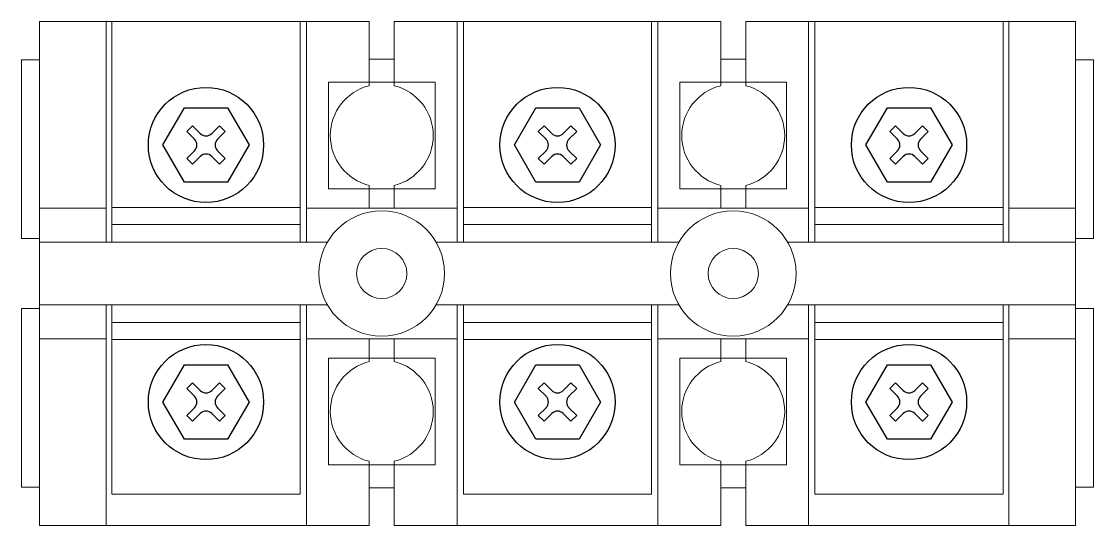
# Model space of a CAD drawing. Header units: millimetres. Extents: x 0 to 85.4, y 0 to 40.2.
import ezdxf

# ---------------------------------------------------------------- set-up
doc = ezdxf.new("R2010")
doc.units = ezdxf.units.MM
doc.layers.add('3', color=3, linetype='Continuous')
doc.layers.add('hw_VTP', color=7, linetype='Continuous', lineweight=13)

# ---------------------------------------------------------------- blocks, each defined once
blk = doc.blocks.new('1')
at = {"layer": '3'}
for p, q in [((-1.527, 1.069), (-1.069, 1.527)), ((-1.527, 1.069), (-0.916, 0.458)), ((-1.069, 1.527), (-0.458, 0.916)), ((0.458, 0.916), (1.069, 1.527)), ((0.916, 0.458), (1.527, 1.069)), ((1.069, 1.527), (1.527, 1.069)), ((-1.527, -1.069), (-0.916, -0.458)), ((0.916, -0.458), (1.527, -1.069)), ((-1.527, -1.069), (-1.069, -1.527)), ((-1.069, -1.527), (-0.458, -0.916)), ((0.458, -0.916), (1.069, -1.527)), ((1.069, -1.527), (1.527, -1.069))]:
    blk.add_line(p, q, dxfattribs=at)
blk.add_lwpolyline([(-1.715, -2.97), (-3.429, 0), (-1.715, 2.97), (1.715, 2.97), (3.429, 0), (1.715, -2.97)], close=True, dxfattribs=at)
blk.add_circle((0, 0), 4.59, dxfattribs=at)
for centre, start, end in [((0, 1.375), 225, 315), ((-1.375, 0), 315, 45), ((1.375, 0), 135, 225), ((0, -1.375), 45, 135)]:
    blk.add_arc(centre, 0.648, start, end, dxfattribs=at)
blk = doc.blocks.new('CD_3P-60A')
at = {"layer": 'hw_VTP', "linetype": 'Continuous'}
for p, q in [((-27.25, 20.1), (-27.25, -20.1)), ((-1, 20.1), (-27.25, 20.1)), ((-21.95, 20.1), (-21.95, 2.5)), ((-21.5, 20.1), (-21.5, 2.5)), ((-6.5, 20.1), (-6.5, 2.5)), ((-6, 20.1), (-6, 2.5)), ((-1, 20.1), (-1, 14.976)), ((27, 20.1), (1, 20.1)), ((1, 20.1), (1, 14.976)), ((6, 20.1), (6, 2.5)), ((6.5, 20.1), (6.5, 2.5)), ((21.5, 20.1), (21.5, 2.5)), ((22, 20.1), (22, 2.5)), ((27, 20.1), (27, 14.976)), ((55.25, 20.1), (29, 20.1)), ((29, 20.1), (29, 14.976)), ((34, 20.1), (34, 2.5)), ((34.5, 20.1), (34.5, 2.5)), ((49.5, 20.1), (49.5, 2.5)), ((49.95, 2.5), (49.95, 20.1)), ((55.25, -20.1), (55.25, 20.1)), ((-1, 17.1), (1, 17.1)), ((29, 17.1), (27, 17.1)), ((-28.7, 2.8), (-28.7, 17.05)), ((-28.7, 17.05), (-27.25, 17.05)), ((56.7, 17.05), (55.25, 17.05)), ((56.7, 2.8), (56.7, 17.05)), ((1, 15.25), (-1, 15.25)), ((29, 15.25), (27, 15.25)), ((-1, 7.024), (-1, 5.2)), ((1, 7.024), (1, 5.2)), ((27, 7.024), (27, 5.2)), ((29, 7.024), (29, 5.2)), ((-21.95, 5.2), (-27.25, 5.2)), ((-21.5, 5.25), (-6.5, 5.25)), ((-6, 5.2), (6, 5.2)), ((6.5, 5.25), (21.5, 5.25)), ((34, 5.2), (22, 5.2)), ((34.5, 5.25), (49.5, 5.25)), ((49.95, 5.2), (55.25, 5.2)), ((-21.5, 3.9), (-6.5, 3.9)), ((6.5, 3.9), (21.5, 3.9)), ((34.5, 3.9), (49.5, 3.9)), ((-27.25, 2.8), (-28.7, 2.8)), ((55.25, 2.8), (56.7, 2.8)), ((-27.25, 2.5), (-4.33, 2.5)), ((4.33, 2.5), (23.67, 2.5)), ((32.33, 2.5), (55.25, 2.5)), ((-27.25, -2.5), (-4.33, -2.5)), ((-21.95, -2.5), (-21.95, -20.1)), ((-21.5, -2.5), (-21.5, -17.6)), ((-6.5, -2.5), (-6.5, -17.6)), ((-6, -2.5), (-6, -20.1)), ((4.33, -2.5), (23.67, -2.5)), ((6, -2.5), (6, -20.1)), ((6.5, -2.5), (6.5, -17.6)), ((21.5, -2.5), (21.5, -17.6)), ((22, -2.5), (22, -20.1)), ((32.33, -2.5), (55.25, -2.5)), ((34, -2.5), (34, -20.1)), ((34.5, -2.5), (34.5, -17.6)), ((49.5, -2.5), (49.5, -17.6)), ((49.95, -20.1), (49.95, -2.5)), ((-28.7, -17.05), (-28.7, -2.8)), ((-27.25, -2.8), (-28.7, -2.8)), ((55.25, -2.8), (56.7, -2.8)), ((56.7, -17.05), (56.7, -2.8)), ((-21.5, -3.9), (-6.5, -3.9)), ((6.5, -3.9), (21.5, -3.9)), ((34.5, -3.9), (49.5, -3.9)), ((-21.95, -5.2), (-27.25, -5.2)), ((-21.5, -5.25), (-6.5, -5.25)), ((-6, -5.2), (6, -5.2)), ((-1, -7.024), (-1, -5.2)), ((1, -7.024), (1, -5.2)), ((6.5, -5.25), (21.5, -5.25)), ((34, -5.2), (22, -5.2)), ((27, -7.024), (27, -5.2)), ((29, -7.024), (29, -5.2)), ((34.5, -5.25), (49.5, -5.25)), ((49.95, -5.2), (55.25, -5.2)), ((-1, -20.1), (-1, -14.976)), ((1, -15.25), (-1, -15.25)), ((1, -20.1), (1, -14.976)), ((27, -20.1), (27, -14.976)), ((29, -15.25), (27, -15.25)), ((29, -20.1), (29, -14.976)), ((-28.7, -17.05), (-27.25, -17.05)), ((56.7, -17.05), (55.25, -17.05)), ((-21.5, -17.6), (-6.5, -17.6)), ((-1, -17.1), (1, -17.1)), ((6.5, -17.6), (21.5, -17.6)), ((29, -17.1), (27, -17.1)), ((34.5, -17.6), (49.5, -17.6)), ((-27.25, -20.1), (-1, -20.1)), ((1, -20.1), (27, -20.1)), ((29, -20.1), (55.25, -20.1))]:
    blk.add_line(p, q, dxfattribs=at)
for points in [[(-1, 15.25), (-4.25, 15.25), (-4.25, 6.75), (4.25, 6.75), (4.25, 15.25), (1, 15.25)], [(27, 15.25), (23.75, 15.25), (23.75, 6.75), (32.25, 6.75), (32.25, 15.25), (29, 15.25)], [(-1, -15.25), (-4.25, -15.25), (-4.25, -6.75), (4.25, -6.75), (4.25, -15.25), (1, -15.25)], [(27, -15.25), (23.75, -15.25), (23.75, -6.75), (32.25, -6.75), (32.25, -15.25), (29, -15.25)]]:
    blk.add_lwpolyline(points, dxfattribs=at)
for centre, radius in [((0, 0), 5), ((28, 0), 5), ((0, 0), 2), ((28, 0), 2)]:
    blk.add_circle(centre, radius, dxfattribs=at)
for centre, start, end in [((0, 11), 104.11698, 255.88302), ((0, 11), 284.11698, 75.88302), ((28, 11), 104.11698, 255.88302), ((28, 11), 284.11698, 75.88302), ((0, -11), 104.11698, 255.88302), ((0, -11), 284.11698, 75.88302), ((28, -11), 104.11698, 255.88302), ((28, -11), 284.11698, 75.88302)]:
    blk.add_arc(centre, 4.1, start, end, dxfattribs=at)
at = {"layer": 'hw_VTP', "color": 0, "linetype": 'ByBlock'}
for p in [(-21.95, 20.1), (-6, 20.1), (34, 20.1), (49.95, 20.1)]:
    blk.add_point(p, dxfattribs=at)
at = {"layer": 'hw_VTP'}
for p in [(-14, 10.25), (14, 10.25), (42, 10.25), (-14, -10.25), (14, -10.25), (42, -10.25)]:
    blk.add_blockref('1', p, dxfattribs=at)

msp = doc.modelspace()

# ---------------------------------------------------------------- block references
at = {"color": 3}
msp.add_blockref('CD_3P-60A', (28.7, 20.1), dxfattribs=at)

doc.saveas('drawing.dxf')
